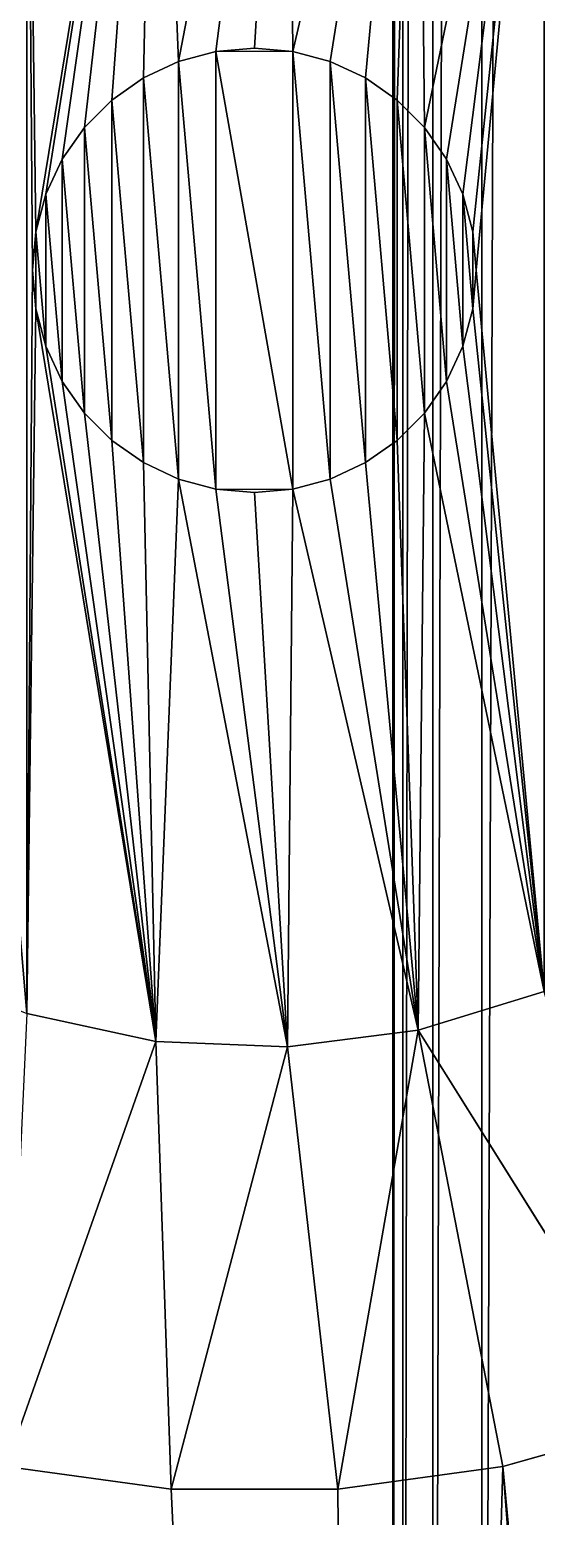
# Model space of a CAD drawing. Extents: x 36 to 230, y -1 to 167.
# Drawn here: x 168.83 to 171.11, y 47.62 to 54.31 of the extents above; entities that cross this region are included whole.
import ezdxf

# ---------------------------------------------------------------- set-up
doc = ezdxf.new("R2010")
doc.units = 0
doc.layers.get('0').update_dxf_attribs({"color": 13, "linetype": 'CONTINUOUS'})

# ---------------------------------------------------------------- blocks, each defined once
blk = doc.blocks.new('PARTE_23_-_SKETCHUP_STL_1')
for p, q in [((169.4987, 54.1698, 5), (169.6671, 54.2149, 5)), ((169.6671, 54.2149, 15), (169.4987, 54.1698, 15)), ((169.6671, 54.2149, 5), (169.8407, 54.2301, 5)), ((169.8407, 54.2301, 15), (169.6671, 54.2149, 15)), ((169.6671, 54.2149, 15), (169.6671, 54.2149, 5)), ((170.0144, 54.2149, 5), (169.6671, 54.2149, 5)), ((169.8407, 54.2301, 5), (170.0144, 54.2149, 5)), ((169.8407, 54.2301, 15), (169.8407, 54.2301, 5)), ((170.0144, 54.2149, 15), (169.8407, 54.2301, 15)), ((170.0144, 54.2149, 5), (170.1827, 54.1698, 5)), ((170.0144, 54.2149, 15), (170.0144, 54.2149, 5)), ((170.1827, 54.1698, 15), (170.0144, 54.2149, 15)), ((169.3407, 54.0961, 5), (169.4987, 54.1698, 5)), ((169.4987, 54.1698, 15), (169.3407, 54.0961, 15)), ((169.4987, 54.1698, 15), (169.4987, 54.1698, 5)), ((170.1827, 54.1698, 5), (170.3407, 54.0961, 5)), ((170.1827, 54.1698, 15), (170.1827, 54.1698, 5)), ((170.3407, 54.0961, 15), (170.1827, 54.1698, 15)), ((169.1979, 53.9962, 5), (169.3407, 54.0961, 5)), ((169.3407, 54.0961, 15), (169.1979, 53.9962, 15)), ((169.3407, 54.0961, 15), (169.3407, 54.0961, 5)), ((170.3407, 54.0961, 5), (170.4835, 53.9962, 5)), ((170.3407, 54.0961, 15), (170.3407, 54.0961, 5)), ((170.4835, 53.9962, 15), (170.3407, 54.0961, 15)), ((169.0747, 53.8729, 5), (169.1979, 53.9962, 5)), ((169.1979, 53.9962, 15), (169.0747, 53.8729, 15)), ((169.1979, 53.9962, 15), (169.1979, 53.9962, 5)), ((170.4835, 53.9962, 5), (170.6068, 53.8729, 5)), ((170.4835, 53.9962, 15), (170.4835, 53.9962, 5)), ((170.6068, 53.8729, 15), (170.4835, 53.9962, 15)), ((168.9747, 53.7301, 5), (169.0747, 53.8729, 5)), ((169.0747, 53.8729, 15), (168.9747, 53.7301, 15)), ((169.0747, 53.8729, 15), (169.0747, 53.8729, 5)), ((170.6068, 53.8729, 5), (170.7067, 53.7301, 5)), ((170.7067, 53.7301, 15), (170.6068, 53.8729, 15)), ((170.6068, 53.8729, 15), (170.6068, 53.8729, 5)), ((168.901, 53.5721, 5), (168.9747, 53.7301, 5)), ((168.9747, 53.7301, 15), (168.901, 53.5721, 15)), ((168.9747, 53.7301, 15), (168.9747, 53.7301, 5)), ((170.7067, 53.7301, 5), (170.7067, 53.7301, 15)), ((170.7804, 53.5721, 15), (170.7067, 53.7301, 15)), ((170.7067, 53.7301, 5), (170.7804, 53.5721, 5)), ((168.8559, 53.4038, 5), (168.901, 53.5721, 5)), ((168.901, 53.5721, 15), (168.8559, 53.4038, 15)), ((168.901, 53.5721, 15), (168.901, 53.5721, 5)), ((170.8255, 53.4038, 15), (170.7804, 53.5721, 15)), ((170.7804, 53.5721, 5), (170.8255, 53.4038, 5)), ((170.7804, 53.5721, 5), (170.7804, 53.5721, 15)), ((168.8407, 53.2301, 5), (168.8559, 53.4038, 5)), ((168.8559, 53.4038, 15), (168.8407, 53.2301, 15)), ((168.8559, 53.4038, 15), (168.8559, 53.4038, 5)), ((170.8407, 53.2301, 15), (170.8255, 53.4038, 15)), ((170.8255, 53.4038, 5), (170.8407, 53.2301, 5)), ((170.8255, 53.4038, 5), (170.8255, 53.4038, 15)), ((168.8559, 53.0565, 5), (168.8407, 53.2301, 5)), ((168.8407, 53.2301, 15), (168.8407, 53.2301, 5)), ((168.8407, 53.2301, 15), (168.8559, 53.0565, 15)), ((170.8407, 53.2301, 5), (170.8255, 53.0565, 5)), ((170.8255, 53.0565, 15), (170.8407, 53.2301, 15)), ((170.8407, 53.2301, 15), (170.8407, 53.2301, 5)), ((168.901, 52.8881, 5), (168.8559, 53.0565, 5)), ((168.8559, 53.0565, 15), (168.8559, 53.0565, 5)), ((168.8559, 53.0565, 15), (168.901, 52.8881, 15)), ((170.8255, 53.0565, 5), (170.7804, 52.8881, 5)), ((170.7804, 52.8881, 15), (170.8255, 53.0565, 15)), ((170.8255, 53.0565, 15), (170.8255, 53.0565, 5)), ((168.9747, 52.7301, 5), (168.901, 52.8881, 5)), ((168.901, 52.8881, 15), (168.901, 52.8881, 5)), ((168.901, 52.8881, 15), (168.9747, 52.7301, 15)), ((170.7804, 52.8881, 5), (170.7067, 52.7301, 5)), ((170.7067, 52.7301, 15), (170.7804, 52.8881, 15)), ((170.7804, 52.8881, 15), (170.7804, 52.8881, 5)), ((169.0747, 52.5873, 5), (168.9747, 52.7301, 5)), ((168.9747, 52.7301, 15), (168.9747, 52.7301, 5)), ((168.9747, 52.7301, 15), (169.0747, 52.5873, 15)), ((170.7067, 52.7301, 5), (170.6068, 52.5873, 5)), ((170.6068, 52.5873, 15), (170.7067, 52.7301, 15)), ((170.7067, 52.7301, 15), (170.7067, 52.7301, 5)), ((169.1979, 52.4641, 5), (169.0747, 52.5873, 5)), ((169.0747, 52.5873, 15), (169.0747, 52.5873, 5)), ((169.0747, 52.5873, 15), (169.1979, 52.4641, 15)), ((170.6068, 52.5873, 5), (170.4835, 52.4641, 5)), ((170.4835, 52.4641, 15), (170.6068, 52.5873, 15)), ((170.6068, 52.5873, 15), (170.6068, 52.5873, 5)), ((169.3407, 52.3641, 5), (169.1979, 52.4641, 5)), ((169.1979, 52.4641, 15), (169.1979, 52.4641, 5)), ((169.1979, 52.4641, 15), (169.3407, 52.3641, 15)), ((170.4835, 52.4641, 5), (170.3407, 52.3641, 5)), ((170.3407, 52.3641, 15), (170.4835, 52.4641, 15)), ((170.4835, 52.4641, 15), (170.4835, 52.4641, 5)), ((169.4987, 52.2904, 5), (169.3407, 52.3641, 5)), ((169.3407, 52.3641, 15), (169.3407, 52.3641, 5)), ((169.3407, 52.3641, 15), (169.4987, 52.2904, 15)), ((170.3407, 52.3641, 5), (170.1827, 52.2904, 5)), ((170.1827, 52.2904, 15), (170.3407, 52.3641, 15)), ((170.3407, 52.3641, 15), (170.3407, 52.3641, 5)), ((169.6671, 52.2453, 5), (169.4987, 52.2904, 5)), ((169.4987, 52.2904, 15), (169.4987, 52.2904, 5)), ((169.4987, 52.2904, 15), (169.6671, 52.2453, 15)), ((170.1827, 52.2904, 5), (170.0144, 52.2453, 5)), ((170.0144, 52.2453, 15), (170.1827, 52.2904, 15)), ((170.1827, 52.2904, 15), (170.1827, 52.2904, 5)), ((169.8407, 52.2301, 5), (169.6671, 52.2453, 5)), ((169.6671, 52.2453, 15), (169.6671, 52.2453, 5)), ((169.6671, 52.2453, 15), (169.8407, 52.2301, 15)), ((169.6671, 52.2453, 5), (170.0144, 52.2453, 5)), ((170.0144, 52.2453, 5), (169.8407, 52.2301, 5)), ((169.8407, 52.2301, 15), (170.0144, 52.2453, 15)), ((169.8407, 52.2301, 15), (169.8407, 52.2301, 5)), ((170.0144, 52.2453, 15), (170.0144, 52.2453, 5)), ((171.1457, 49.9825, 7), (170.5781, 49.8087, 7)), ((171.1457, 49.9825, 15), (170.5781, 49.8087, 15)), ((169.3961, 49.7585, 7), (168.8158, 49.8835, 7)), ((169.3961, 49.7585, 15), (168.8158, 49.8835, 15)), ((170.5781, 49.8087, 7), (169.9893, 49.7333, 7)), ((170.5781, 49.8087, 15), (169.9893, 49.7333, 15)), ((170.5781, 49.8087, 7), (170.216, 47.7429, 5)), ((170.5781, 49.8087, 7), (171.6825, 48.0477, 5)), ((170.9597, 47.8451, 5), (170.5781, 49.8087, 7)), ((170.5781, 49.8087, 15), (170.5781, 49.8087, 7)), ((168.7217, 47.8451, 5), (169.3961, 49.7585, 7)), ((169.9893, 49.7333, 7), (169.3961, 49.7585, 7)), ((169.3961, 49.7585, 7), (169.4654, 47.7429, 5)), ((169.3961, 49.7585, 15), (169.3961, 49.7585, 7)), ((169.9893, 49.7333, 15), (169.3961, 49.7585, 15)), ((169.9893, 49.7333, 7), (169.4654, 47.7429, 5)), ((169.9893, 49.7333, 7), (170.216, 47.7429, 5)), ((169.9893, 49.7333, 15), (169.9893, 49.7333, 7)), ((171.6825, 48.0477, 5), (170.9597, 47.8451, 5)), ((169.4654, 47.7429, 5), (168.7217, 47.8451, 5)), ((170.9597, 47.8451, 5), (170.216, 47.7429, 5)), ((170.216, 47.7429, 5), (169.4654, 47.7429, 5))]:
    blk.add_line(p, q)
mesh = blk.add_polyface()
corners = [(125.4455, 8.4398), (125.4455, 158.0204), (128.238, 157.7585), (128.238, 8.7017), (131.0189, 157.3924), (131.0189, 9.0678), (133.7841, 156.9226), (133.7841, 9.5376), (136.5298, 156.3497), (136.5298, 10.1105), (139.2521, 155.6745), (139.2521, 10.7857), (141.9473, 154.8981), (141.9473, 11.5621), (144.6116, 154.0214), (144.6116, 12.4389), (147.2413, 153.0456), (147.2413, 13.4146), (149.8326, 151.9723), (149.8326, 14.4879), (152.382, 150.8028), (152.382, 15.6574), (154.8858, 149.5388), (154.8858, 16.9215), (157.3407, 148.182), (157.3407, 18.2782), (170.5094, 128.7462), (170.6447, 129.2513), (170.4638, 128.2252), (186.6872, 164.2027), (170.8657, 129.7252), (176.0619, 129.7252), (176.2829, 129.2513), (176.4182, 128.7462), (176.4638, 128.2252), (176.4638, 38.235), (170.5094, 127.7043), (170.4638, 38.235), (170.5094, 38.7559), (170.6447, 127.1992), (170.6447, 39.261), (170.8657, 126.7252), (170.8657, 39.735), (171.1657, 126.2969), (171.1657, 40.1633), (171.5355, 125.9271), (171.5355, 40.5331), (171.9638, 125.6272), (171.9638, 40.833), (172.4378, 125.4062), (172.4378, 41.0541), (172.9429, 125.2708), (172.9429, 41.1894), (173.4638, 125.2252), (173.4638, 41.235), (173.9848, 125.2708), (173.9848, 41.1894), (174.4899, 125.4062), (174.4899, 41.0541), (174.9638, 125.6272), (174.9638, 40.833), (175.3922, 125.9271), (175.3922, 40.5331), (175.7619, 126.2969), (175.7619, 40.1633), (176.0619, 126.7252), (176.0619, 39.735), (176.2829, 127.1992), (176.2829, 39.261), (176.4182, 127.7043), (176.4182, 38.7559), (122.8407, 153.2301), (122.8407, 13.2301), (186.6872, 2.2576), (187.4042, 164.9155), (187.4042, 1.5447), (188.1896, 165.5523), (188.1896, 0.9079), (189.0352, 166.1065), (188.887, 128.2301)]
mesh.append_faces([[corners[k] for k in face] for face in [(26, 24, 27), (27, 29, 30), (31, 29, 32), (32, 29, 33), (33, 29, 34), (36, 37, 28)]], dxfattribs={"vtx0": -1, "vtx1": -1})
mesh.append_faces([[corners[k] for k in face] for face in [(25, 24, 26), (34, 29, 35), (71, 1, 72), (77, 78, 79)]], dxfattribs={"vtx0": -1, "vtx1": -1, "vtx2": -1})
mesh.append_faces([[corners[k] for k in face] for face in [(0, 1, 2), (3, 2, 4), (5, 4, 6), (7, 6, 8), (9, 8, 10), (11, 10, 12), (13, 12, 14), (15, 14, 16), (17, 16, 18), (19, 18, 20), (21, 20, 22), (23, 22, 24), (25, 26, 28), (38, 36, 39), (40, 39, 41), (42, 41, 43), (44, 43, 45), (46, 45, 47), (48, 47, 49), (50, 49, 51), (52, 51, 53), (54, 53, 55), (56, 55, 57), (58, 57, 59), (60, 59, 61), (62, 61, 63), (64, 63, 65), (66, 65, 67), (68, 67, 69), (70, 69, 34), (73, 29, 74), (75, 74, 76), (77, 76, 78)]], dxfattribs={"vtx0": -1, "vtx2": -1})
mesh = blk.add_polyface()
corners = [(172.3711, 118.1135, 5), (171.8638, 128.2252, 5), (171.6825, 118.4125, 5), (171.8881, 127.9474, 5), (171.9603, 127.678, 5), (125.3407, 109.2301, 5), (122.6451, 158.1777, 5), (125.3407, 97.2301, 5), (135.3407, 127.7301, 5), (134.5123, 109.2301, 5), (135.3407, 110.0585, 5), (144.6116, 154.0214, 5), (142.3407, 127.7301, 5), (144.6116, 12.4389, 5), (147.2413, 13.4146, 5), (147.2413, 153.0456, 5), (149.8326, 14.4879, 5), (149.8326, 151.9723, 5), (152.382, 15.6574, 5), (152.382, 150.8028, 5), (154.8858, 16.9215, 5), (154.8858, 149.5388, 5), (157.3407, 18.2782, 5), (157.3407, 148.182, 5), (159.6555, 19.6708, 5), (159.6555, 146.7894, 5), (161.9187, 21.1459, 5), (161.9187, 145.3143, 5), (164.1272, 22.7016, 5), (164.1272, 143.7586, 5), (164.3407, 113.2301, 5), (164.3919, 53.979, 5), (164.3919, 112.4812, 5), (164.5447, 54.714, 5), (164.5447, 111.7462, 5), (164.7961, 55.4213, 5), (164.7961, 111.0389, 5), (165.1414, 56.0878, 5), (165.1414, 110.3724, 5), (165.5743, 56.7011, 5), (165.5743, 109.7591, 5), (166.0867, 57.2497, 5), (166.0867, 109.2105, 5), (166.669, 57.7234, 5), (166.669, 108.7368, 5), (167.3103, 58.1135, 5), (167.3103, 108.3467, 5), (167.9989, 58.4125, 5), (167.9989, 108.0477, 5), (168.7217, 58.6151, 5), (168.7217, 107.8451, 5), (169.4654, 58.7173, 5), (169.4654, 107.7429, 5), (170.216, 58.7173, 5), (170.216, 107.7429, 5), (170.9597, 58.6151, 5), (170.9597, 107.8451, 5), (171.6825, 58.4125, 5), (171.6825, 108.0477, 5), (164.3407, 53.2301, 5), (166.2784, 142.1245, 5), (164.3919, 113.979, 5), (164.5447, 114.714, 5), (164.7961, 115.4213, 5), (165.1414, 116.0878, 5), (165.5743, 116.7011, 5), (166.0867, 117.2497, 5), (170.3971, 138.6291, 5), (168.7217, 118.6151, 5), (169.4654, 118.7173, 5), (170.216, 118.7173, 5), (170.9597, 118.6151, 5)]
mesh.append_faces([[corners[k] for k in face] for face in [(8, 9, 10)]], dxfattribs={"vtx0": -1})
mesh.append_faces([[corners[k] for k in face] for face in [(0, 1, 2), (1, 0, 3), (3, 0, 4), (5, 6, 7), (11, 14, 15), (15, 16, 17), (17, 18, 19), (19, 20, 21), (21, 22, 23), (23, 24, 25), (25, 26, 27), (27, 28, 29), (30, 31, 32), (32, 33, 34), (34, 35, 36), (36, 37, 38), (38, 39, 40), (40, 41, 42), (42, 43, 44), (44, 45, 46), (46, 47, 48), (48, 49, 50), (50, 51, 52), (52, 53, 54), (54, 55, 56), (56, 57, 58)]], dxfattribs={"vtx0": -1, "vtx1": -1})
mesh.append_faces([[corners[k] for k in face] for face in [(11, 12, 13), (30, 29, 59)]], dxfattribs={"vtx0": -1, "vtx1": -1, "vtx2": -1})
mesh.append_faces([[corners[k] for k in face] for face in [(60, 30, 61), (60, 61, 62), (60, 62, 63), (60, 63, 64), (60, 64, 65), (60, 65, 66), (67, 68, 69), (67, 69, 70), (67, 70, 71), (1, 71, 2)]], dxfattribs={"vtx0": -1, "vtx2": -1})
mesh = blk.add_polyface()
corners = [(122.6451, 8.2826), (122.6598, 12.204), (125.4455, 8.4398), (122.7951, 12.7092), (122.8407, 13.2301), (125.4455, 158.0204), (128.238, 157.7585), (128.238, 8.7017), (131.0189, 157.3924), (131.0189, 9.0678), (133.7841, 156.9226), (133.7841, 9.5376), (136.5298, 156.3497), (136.5298, 10.1105), (139.2521, 155.6745), (139.2521, 10.7857), (141.9473, 154.8981), (141.9473, 11.5621), (144.6116, 154.0214), (144.6116, 12.4389), (147.2413, 153.0456), (147.2413, 13.4146), (149.8326, 151.9723), (149.8326, 14.4879), (152.382, 150.8028), (152.382, 15.6574), (154.8858, 149.5388), (154.8858, 16.9215), (157.3407, 148.182), (157.3407, 18.2782), (170.4638, 38.235), (170.5094, 127.7043), (170.5094, 38.7559), (170.6447, 127.1992), (170.6447, 39.261), (170.8657, 126.7252), (170.8657, 39.735), (171.1657, 126.2969), (171.1657, 40.1633), (171.5355, 125.9271), (171.5355, 40.5331), (171.9638, 125.6272), (171.9638, 40.833), (172.4378, 125.4062), (172.4378, 41.0541), (172.9429, 125.2708), (172.9429, 41.1894), (173.4638, 125.2252), (173.4638, 41.235), (173.9848, 125.2708), (173.9848, 41.1894), (174.4899, 125.4062), (174.4899, 41.0541), (174.9638, 125.6272), (174.9638, 40.833), (175.3922, 125.9271), (175.3922, 40.5331), (175.7619, 126.2969), (175.7619, 40.1633), (176.0619, 126.7252), (176.0619, 39.735), (176.2829, 127.1992), (176.2829, 39.261), (176.4182, 127.7043), (176.4182, 38.7559), (176.4638, 128.2252), (176.4638, 38.235), (170.6447, 37.2089), (186.6872, 2.2576), (170.5094, 37.714), (170.4638, 128.2252), (170.8657, 36.735), (171.1657, 36.3066), (171.5355, 35.9368), (171.9638, 35.6369), (172.4378, 35.4159)]
mesh.append_faces([[corners[k] for k in face] for face in [(0, 1, 2), (2, 6, 7), (7, 8, 9), (9, 10, 11), (11, 12, 13), (13, 14, 15), (15, 16, 17), (17, 18, 19), (19, 20, 21), (21, 22, 23), (23, 24, 25), (25, 26, 27), (27, 28, 29), (30, 31, 32), (32, 33, 34), (34, 35, 36), (36, 37, 38), (38, 39, 40), (40, 41, 42), (42, 43, 44), (44, 45, 46), (46, 47, 48), (48, 49, 50), (50, 51, 52), (52, 53, 54), (54, 55, 56), (56, 57, 58), (58, 59, 60), (60, 61, 62), (62, 63, 64), (64, 65, 66), (29, 67, 68), (67, 29, 69), (69, 29, 30)]], dxfattribs={"vtx0": -1, "vtx1": -1})
mesh.append_faces([[corners[k] for k in face] for face in [(2, 4, 5), (30, 29, 70)]], dxfattribs={"vtx0": -1, "vtx1": -1, "vtx2": -1})
mesh.append_faces([[corners[k] for k in face] for face in [(2, 1, 3), (2, 3, 4), (68, 67, 71), (68, 71, 72), (68, 72, 73), (68, 73, 74), (68, 74, 75)]], dxfattribs={"vtx0": -1, "vtx2": -1})
mesh = blk.add_polyface()
corners = [(144.6116, 154.0214, 5), (144.6116, 12.4389, 5), (147.2413, 13.4146, 5), (147.2413, 153.0456, 5), (149.8326, 14.4879, 5), (149.8326, 151.9723, 5), (152.382, 15.6574, 5), (152.382, 150.8028, 5), (154.8858, 16.9215, 5), (154.8858, 149.5388, 5), (157.3407, 18.2782, 5), (157.3407, 148.182, 5), (159.6555, 19.6708, 5), (159.6555, 146.7894, 5), (161.9187, 21.1459, 5), (161.9187, 145.3143, 5), (164.1272, 22.7016, 5), (164.1272, 143.7586, 5), (164.3407, 53.2301, 5), (166.2784, 24.3358, 5), (164.3919, 52.4812, 5), (164.5447, 51.7462, 5), (164.7961, 51.0389, 5), (165.1414, 50.3724, 5), (165.5743, 49.7591, 5), (168.7217, 47.8451, 5), (170.3971, 27.8311, 5), (169.4654, 47.7429, 5), (170.216, 47.7429, 5), (170.9597, 47.8451, 5), (171.8638, 38.235, 5), (171.6825, 48.0477, 5), (164.3919, 53.979, 5), (164.3407, 113.2301, 5), (164.3919, 112.4812, 5), (164.5447, 54.714, 5), (164.5447, 111.7462, 5), (164.7961, 55.4213, 5), (164.7961, 111.0389, 5), (165.1414, 56.0878, 5), (165.1414, 110.3724, 5), (165.5743, 56.7011, 5), (165.5743, 109.7591, 5), (166.0867, 57.2497, 5), (166.0867, 109.2105, 5), (166.669, 57.7234, 5), (166.669, 108.7368, 5), (167.3103, 58.1135, 5), (167.3103, 108.3467, 5), (167.9989, 58.4125, 5), (167.9989, 108.0477, 5), (168.7217, 58.6151, 5), (168.7217, 107.8451, 5), (169.4654, 58.7173, 5), (169.4654, 107.7429, 5), (170.216, 58.7173, 5), (170.216, 107.7429, 5), (170.9597, 58.6151, 5), (170.9597, 107.8451, 5), (171.6825, 58.4125, 5), (171.6825, 108.0477, 5), (172.3711, 58.1135, 5), (172.3711, 48.3467, 5), (171.8881, 38.5128, 5), (171.9603, 38.7822, 5), (114.3407, 97.2301, 5), (137.3407, 37.7301, 5), (114.3407, 109.2301, 5), (125.3407, 97.2301, 5), (137.3407, 97.2301, 5), (142.3407, 25.7301, 5), (142.3407, 127.7301, 5)]
mesh.append_faces([[corners[k] for k in face] for face in [(68, 66, 69)]], dxfattribs={"vtx0": -1})
mesh.append_faces([[corners[k] for k in face] for face in [(18, 19, 20), (20, 19, 21), (21, 19, 22), (22, 19, 23), (23, 19, 24), (25, 26, 27), (28, 26, 29), (29, 30, 31), (32, 33, 18), (65, 66, 67), (70, 1, 71)]], dxfattribs={"vtx0": -1, "vtx1": -1})
mesh.append_faces([[corners[k] for k in face] for face in [(17, 16, 18), (67, 66, 68)]], dxfattribs={"vtx0": -1, "vtx1": -1, "vtx2": -1})
mesh.append_faces([[corners[k] for k in face] for face in [(0, 1, 2), (3, 2, 4), (5, 4, 6), (7, 6, 8), (9, 8, 10), (11, 10, 12), (13, 12, 14), (15, 14, 16), (34, 32, 35), (36, 35, 37), (38, 37, 39), (40, 39, 41), (42, 41, 43), (44, 43, 45), (46, 45, 47), (48, 47, 49), (50, 49, 51), (52, 51, 53), (54, 53, 55), (56, 55, 57), (58, 57, 59), (60, 59, 61), (30, 62, 31), (62, 30, 63), (62, 63, 64)]], dxfattribs={"vtx0": -1, "vtx2": -1})
mesh = blk.add_polyface()
corners = [(166.4536, 52.3482, 15), (166.3533, 53.5269, 15), (166.3533, 52.9333, 15), (166.4536, 54.112, 15), (166.6514, 51.7885, 15), (166.6514, 54.6718, 15), (166.9409, 51.2702, 15), (166.9409, 55.19, 15), (167.3139, 50.8083, 15), (167.3139, 55.6519, 15), (167.7595, 50.4161, 15), (167.7595, 56.0441, 15), (168.265, 50.1049, 15), (168.265, 56.3553, 15), (168.8158, 49.8835, 15), (168.8158, 56.5767, 15), (168.8407, 53.2301, 15), (168.8559, 53.0565, 15), (169.3961, 49.7585, 15), (168.901, 52.8881, 15), (168.9747, 52.7301, 15), (169.0747, 52.5873, 15), (169.1979, 52.4641, 15), (169.3407, 52.3641, 15), (169.4987, 52.2904, 15), (169.9893, 49.7333, 15), (169.6671, 52.2453, 15), (169.8407, 52.2301, 15), (170.0144, 52.2453, 15), (170.5781, 49.8087, 15), (170.1827, 52.2904, 15), (170.3407, 52.3641, 15), (170.4835, 52.4641, 15), (170.6068, 52.5873, 15), (171.1457, 49.9825, 15), (170.7067, 52.7301, 15), (170.7804, 52.8881, 15), (170.8255, 53.0565, 15), (170.8407, 53.2301, 15), (168.8559, 53.4038, 15), (169.3961, 56.7018, 15), (168.901, 53.5721, 15), (168.9747, 53.7301, 15), (169.0747, 53.8729, 15), (169.1979, 53.9962, 15), (169.3407, 54.0961, 15), (169.4987, 54.1698, 15), (169.9893, 56.727, 15), (169.6671, 54.2149, 15), (169.8407, 54.2301, 15), (170.0144, 54.2149, 15), (170.5781, 56.6516, 15), (170.1827, 54.1698, 15), (170.3407, 54.0961, 15), (170.4835, 53.9962, 15), (170.6068, 53.8729, 15), (171.1457, 56.4777, 15), (170.7067, 53.7301, 15), (170.7804, 53.5721, 15), (170.8255, 53.4038, 15), (171.6758, 50.2498, 15), (171.6758, 56.2105, 15), (172.1531, 50.6028, 15), (172.1531, 55.8575, 15), (172.5638, 51.0313, 15), (172.5638, 55.4289, 15), (172.8963, 51.5232, 15), (172.8963, 54.937, 15), (173.1408, 52.0641, 15), (173.1408, 54.3961, 15), (173.2904, 52.6386, 15), (173.2904, 53.8216, 15), (173.3407, 53.2301, 15)]
mesh.append_faces([[corners[k] for k in face] for face in [(0, 1, 2), (71, 70, 72)]], dxfattribs={"vtx0": -1})
mesh.append_faces([[corners[k] for k in face] for face in [(1, 0, 3), (3, 4, 5), (5, 6, 7), (7, 8, 9), (9, 10, 11), (11, 12, 13), (13, 14, 15), (16, 14, 17), (17, 18, 19), (19, 18, 20), (20, 18, 21), (21, 18, 22), (22, 18, 23), (23, 18, 24), (24, 25, 26), (26, 25, 27), (27, 25, 28), (28, 29, 30), (30, 29, 31), (31, 29, 32), (32, 29, 33), (33, 34, 35), (35, 34, 36), (36, 34, 37), (37, 34, 38), (15, 39, 40), (39, 15, 16), (40, 46, 47), (47, 50, 51), (51, 55, 56), (56, 60, 61), (61, 62, 63), (63, 64, 65), (65, 66, 67), (67, 68, 69), (69, 70, 71)]], dxfattribs={"vtx0": -1, "vtx1": -1})
mesh.append_faces([[corners[k] for k in face] for face in [(15, 14, 16), (56, 38, 34)]], dxfattribs={"vtx0": -1, "vtx1": -1, "vtx2": -1})
mesh.append_faces([[corners[k] for k in face] for face in [(3, 0, 4), (5, 4, 6), (7, 6, 8), (9, 8, 10), (11, 10, 12), (13, 12, 14), (17, 14, 18), (24, 18, 25), (28, 25, 29), (33, 29, 34), (40, 39, 41), (40, 41, 42), (40, 42, 43), (40, 43, 44), (40, 44, 45), (40, 45, 46), (47, 46, 48), (47, 48, 49), (47, 49, 50), (51, 50, 52), (51, 52, 53), (51, 53, 54), (51, 54, 55), (56, 55, 57), (56, 57, 58), (56, 58, 59), (56, 59, 38), (56, 34, 60), (61, 60, 62), (63, 62, 64), (65, 64, 66), (67, 66, 68), (69, 68, 70)]], dxfattribs={"vtx0": -1, "vtx2": -1})
mesh = blk.add_polyface()
corners = [(168.8559, 53.0565, 5), (168.8559, 53.4038, 5), (168.8407, 53.2301, 5), (168.901, 52.8881, 5), (168.901, 53.5721, 5), (168.9747, 52.7301, 5), (168.9747, 53.7301, 5), (169.0747, 52.5873, 5), (169.0747, 53.8729, 5), (169.1979, 52.4641, 5), (169.1979, 53.9962, 5), (169.3407, 52.3641, 5), (169.3407, 54.0961, 5), (169.4987, 52.2904, 5), (169.4987, 54.1698, 5), (169.6671, 52.2453, 5), (169.6671, 54.2149, 5), (170.0144, 52.2453, 5), (170.0144, 54.2149, 5), (170.1827, 52.2904, 5), (170.1827, 54.1698, 5), (170.3407, 52.3641, 5), (170.3407, 54.0961, 5), (170.4835, 52.4641, 5), (170.4835, 53.9962, 5), (170.6068, 52.5873, 5), (170.6068, 53.8729, 5), (170.7067, 52.7301, 5), (170.7067, 53.7301, 5), (170.7804, 52.8881, 5), (170.7804, 53.5721, 5), (170.8255, 53.0565, 5), (170.8255, 53.4038, 5), (170.8407, 53.2301, 5)]
mesh.append_faces([[corners[k] for k in face] for face in [(0, 1, 2), (32, 31, 33)]], dxfattribs={"vtx0": -1})
mesh.append_faces([[corners[k] for k in face] for face in [(1, 3, 4), (4, 5, 6), (6, 7, 8), (8, 9, 10), (10, 11, 12), (12, 13, 14), (14, 15, 16), (16, 17, 18), (18, 19, 20), (20, 21, 22), (22, 23, 24), (24, 25, 26), (26, 27, 28), (28, 29, 30), (30, 31, 32)]], dxfattribs={"vtx0": -1, "vtx1": -1})
mesh.append_faces([[corners[k] for k in face] for face in [(1, 0, 3), (4, 3, 5), (6, 5, 7), (8, 7, 9), (10, 9, 11), (12, 11, 13), (14, 13, 15), (16, 15, 17), (18, 17, 19), (20, 19, 21), (22, 21, 23), (24, 23, 25), (26, 25, 27), (28, 27, 29), (30, 29, 31)]], dxfattribs={"vtx0": -1, "vtx2": -1})
mesh = blk.add_polyface()
corners = [(169.6671, 54.2149, 15), (169.4987, 54.1698, 5), (169.6671, 54.2149, 5), (169.4987, 54.1698, 15)]
mesh.append_faces([[corners[k] for k in face] for face in [(0, 1, 2), (1, 0, 3)]], dxfattribs={"vtx0": -1})
mesh = blk.add_polyface()
corners = [(169.8407, 54.2301, 15), (169.6671, 54.2149, 5), (169.8407, 54.2301, 5), (169.6671, 54.2149, 15)]
mesh.append_faces([[corners[k] for k in face] for face in [(0, 1, 2), (1, 0, 3)]], dxfattribs={"vtx0": -1})
mesh = blk.add_polyface()
corners = [(170.0144, 54.2149, 15), (169.8407, 54.2301, 5), (170.0144, 54.2149, 5), (169.8407, 54.2301, 15)]
mesh.append_faces([[corners[k] for k in face] for face in [(0, 1, 2), (1, 0, 3)]], dxfattribs={"vtx0": -1})
mesh = blk.add_polyface()
corners = [(170.1827, 54.1698, 15), (170.0144, 54.2149, 5), (170.1827, 54.1698, 5), (170.0144, 54.2149, 15)]
mesh.append_faces([[corners[k] for k in face] for face in [(0, 1, 2), (1, 0, 3)]], dxfattribs={"vtx0": -1})
mesh = blk.add_polyface()
corners = [(169.4987, 54.1698, 15), (169.3407, 54.0961, 5), (169.4987, 54.1698, 5), (169.3407, 54.0961, 15)]
mesh.append_faces([[corners[k] for k in face] for face in [(0, 1, 2), (1, 0, 3)]], dxfattribs={"vtx0": -1})
mesh = blk.add_polyface()
corners = [(170.3407, 54.0961, 15), (170.1827, 54.1698, 5), (170.3407, 54.0961, 5), (170.1827, 54.1698, 15)]
mesh.append_faces([[corners[k] for k in face] for face in [(0, 1, 2), (1, 0, 3)]], dxfattribs={"vtx0": -1})
mesh = blk.add_polyface()
corners = [(169.3407, 54.0961, 15), (169.1979, 53.9962, 5), (169.3407, 54.0961, 5), (169.1979, 53.9962, 15)]
mesh.append_faces([[corners[k] for k in face] for face in [(0, 1, 2), (1, 0, 3)]], dxfattribs={"vtx0": -1})
mesh = blk.add_polyface()
corners = [(170.4835, 53.9962, 15), (170.3407, 54.0961, 5), (170.4835, 53.9962, 5), (170.3407, 54.0961, 15)]
mesh.append_faces([[corners[k] for k in face] for face in [(0, 1, 2), (1, 0, 3)]], dxfattribs={"vtx0": -1})
mesh = blk.add_polyface()
corners = [(169.1979, 53.9962, 15), (169.0747, 53.8729, 5), (169.1979, 53.9962, 5), (169.0747, 53.8729, 15)]
mesh.append_faces([[corners[k] for k in face] for face in [(0, 1, 2), (1, 0, 3)]], dxfattribs={"vtx0": -1})
mesh = blk.add_polyface()
corners = [(170.6068, 53.8729, 15), (170.4835, 53.9962, 5), (170.6068, 53.8729, 5), (170.4835, 53.9962, 15)]
mesh.append_faces([[corners[k] for k in face] for face in [(0, 1, 2), (1, 0, 3)]], dxfattribs={"vtx0": -1})
mesh = blk.add_polyface()
corners = [(169.0747, 53.8729, 5), (168.9747, 53.7301, 15), (168.9747, 53.7301, 5), (169.0747, 53.8729, 15)]
mesh.append_faces([[corners[k] for k in face] for face in [(0, 1, 2), (1, 0, 3)]], dxfattribs={"vtx0": -1})
mesh = blk.add_polyface()
corners = [(170.6068, 53.8729, 15), (170.7067, 53.7301, 5), (170.7067, 53.7301, 15), (170.6068, 53.8729, 5)]
mesh.append_faces([[corners[k] for k in face] for face in [(0, 1, 2), (1, 0, 3)]], dxfattribs={"vtx0": -1})
mesh = blk.add_polyface()
corners = [(168.9747, 53.7301, 5), (168.901, 53.5721, 15), (168.901, 53.5721, 5), (168.9747, 53.7301, 15)]
mesh.append_faces([[corners[k] for k in face] for face in [(0, 1, 2), (1, 0, 3)]], dxfattribs={"vtx0": -1})
mesh = blk.add_polyface()
corners = [(170.7067, 53.7301, 15), (170.7804, 53.5721, 5), (170.7804, 53.5721, 15), (170.7067, 53.7301, 5)]
mesh.append_faces([[corners[k] for k in face] for face in [(0, 1, 2), (1, 0, 3)]], dxfattribs={"vtx0": -1})
mesh = blk.add_polyface()
corners = [(168.901, 53.5721, 5), (168.8559, 53.4038, 15), (168.8559, 53.4038, 5), (168.901, 53.5721, 15)]
mesh.append_faces([[corners[k] for k in face] for face in [(0, 1, 2), (1, 0, 3)]], dxfattribs={"vtx0": -1})
mesh = blk.add_polyface()
corners = [(170.7804, 53.5721, 15), (170.8255, 53.4038, 5), (170.8255, 53.4038, 15), (170.7804, 53.5721, 5)]
mesh.append_faces([[corners[k] for k in face] for face in [(0, 1, 2), (1, 0, 3)]], dxfattribs={"vtx0": -1})
mesh = blk.add_polyface()
corners = [(168.8559, 53.4038, 5), (168.8407, 53.2301, 15), (168.8407, 53.2301, 5), (168.8559, 53.4038, 15)]
mesh.append_faces([[corners[k] for k in face] for face in [(0, 1, 2), (1, 0, 3)]], dxfattribs={"vtx0": -1})
mesh = blk.add_polyface()
corners = [(170.8255, 53.4038, 15), (170.8407, 53.2301, 5), (170.8407, 53.2301, 15), (170.8255, 53.4038, 5)]
mesh.append_faces([[corners[k] for k in face] for face in [(0, 1, 2), (1, 0, 3)]], dxfattribs={"vtx0": -1})
mesh = blk.add_polyface()
corners = [(164.3407, 53.2301, 5), (164.1272, 22.7016, 5), (166.2784, 24.3358, 5), (165.5743, 49.7591, 5), (166.0867, 49.2105, 5), (166.669, 48.7368, 5), (168.3692, 26.0463, 5), (167.3103, 48.3467, 5), (167.9989, 48.0477, 5), (168.7217, 47.8451, 5), (170.3971, 27.8311, 5), (169.4654, 47.7429, 5), (170.216, 47.7429, 5), (170.9597, 47.8451, 5), (172.3594, 29.6877, 5), (171.8638, 38.235, 5), (171.8881, 37.9571, 5), (171.9603, 37.6877, 5), (142.3407, 25.7301, 5), (105.8973, 9.5376, 5), (119.0407, 14.6158, 5), (119.2935, 14.7336, 5), (119.5629, 14.8058, 5), (119.8407, 14.8301, 5), (120.1185, 14.8058, 5), (120.3879, 14.7336, 5), (120.6407, 14.6158, 5), (120.8692, 14.4558, 5), (121.0664, 14.2586, 5), (121.2263, 14.0301, 5), (121.3442, 13.7773, 5), (121.4164, 13.5079, 5), (121.4407, 13.2301, 5), (122.6451, 8.2826, 5), (125.4455, 8.4398, 5), (128.238, 8.7017, 5), (131.0189, 9.0678, 5), (133.7841, 9.5376, 5), (136.5298, 10.1105, 5), (139.2521, 10.7857, 5), (141.9473, 11.5621, 5), (144.6116, 12.4389, 5), (121.0664, 12.2016, 5), (121.2263, 12.4301, 5), (121.3442, 12.6829, 5), (121.4164, 12.9523, 5)]
mesh.append_faces([[corners[k] for k in face] for face in [(3, 2, 4), (4, 2, 5), (5, 6, 7), (7, 6, 8), (8, 6, 9), (11, 10, 12), (15, 14, 16), (16, 14, 17), (42, 33, 43), (43, 33, 44), (44, 33, 45), (45, 33, 32)]], dxfattribs={"vtx0": -1, "vtx1": -1})
mesh.append_faces([[corners[k] for k in face] for face in [(13, 14, 15), (18, 19, 20), (18, 32, 33)]], dxfattribs={"vtx0": -1, "vtx1": -1, "vtx2": -1})
mesh.append_faces([[corners[k] for k in face] for face in [(0, 1, 2), (5, 2, 6), (9, 6, 10), (13, 10, 14), (18, 20, 21), (18, 21, 22), (18, 22, 23), (18, 23, 24), (18, 24, 25), (18, 25, 26), (18, 26, 27), (18, 27, 28), (18, 28, 29), (18, 29, 30), (18, 30, 31), (18, 31, 32), (18, 33, 34), (18, 34, 35), (18, 35, 36), (18, 36, 37), (18, 37, 38), (18, 38, 39), (18, 39, 40), (18, 40, 41)]], dxfattribs={"vtx0": -1, "vtx2": -1})
mesh = blk.add_polyface()
corners = [(168.8407, 53.2301, 5), (168.8559, 53.0565, 15), (168.8559, 53.0565, 5), (168.8407, 53.2301, 15)]
mesh.append_faces([[corners[k] for k in face] for face in [(0, 1, 2), (1, 0, 3)]], dxfattribs={"vtx0": -1})
mesh = blk.add_polyface()
corners = [(170.8407, 53.2301, 15), (170.8255, 53.0565, 5), (170.8255, 53.0565, 15), (170.8407, 53.2301, 5)]
mesh.append_faces([[corners[k] for k in face] for face in [(0, 1, 2), (1, 0, 3)]], dxfattribs={"vtx0": -1})
mesh = blk.add_polyface()
corners = [(168.8559, 53.0565, 5), (168.901, 52.8881, 15), (168.901, 52.8881, 5), (168.8559, 53.0565, 15)]
mesh.append_faces([[corners[k] for k in face] for face in [(0, 1, 2), (1, 0, 3)]], dxfattribs={"vtx0": -1})
mesh = blk.add_polyface()
corners = [(170.8255, 53.0565, 15), (170.7804, 52.8881, 5), (170.7804, 52.8881, 15), (170.8255, 53.0565, 5)]
mesh.append_faces([[corners[k] for k in face] for face in [(0, 1, 2), (1, 0, 3)]], dxfattribs={"vtx0": -1})
mesh = blk.add_polyface()
corners = [(168.901, 52.8881, 5), (168.9747, 52.7301, 15), (168.9747, 52.7301, 5), (168.901, 52.8881, 15)]
mesh.append_faces([[corners[k] for k in face] for face in [(0, 1, 2), (1, 0, 3)]], dxfattribs={"vtx0": -1})
mesh = blk.add_polyface()
corners = [(170.7804, 52.8881, 15), (170.7067, 52.7301, 5), (170.7067, 52.7301, 15), (170.7804, 52.8881, 5)]
mesh.append_faces([[corners[k] for k in face] for face in [(0, 1, 2), (1, 0, 3)]], dxfattribs={"vtx0": -1})
mesh = blk.add_polyface()
corners = [(168.9747, 52.7301, 5), (169.0747, 52.5873, 15), (169.0747, 52.5873, 5), (168.9747, 52.7301, 15)]
mesh.append_faces([[corners[k] for k in face] for face in [(0, 1, 2), (1, 0, 3)]], dxfattribs={"vtx0": -1})
mesh = blk.add_polyface()
corners = [(170.7067, 52.7301, 15), (170.6068, 52.5873, 5), (170.6068, 52.5873, 15), (170.7067, 52.7301, 5)]
mesh.append_faces([[corners[k] for k in face] for face in [(0, 1, 2), (1, 0, 3)]], dxfattribs={"vtx0": -1})
mesh = blk.add_polyface()
corners = [(169.0747, 52.5873, 15), (169.1979, 52.4641, 5), (169.0747, 52.5873, 5), (169.1979, 52.4641, 15)]
mesh.append_faces([[corners[k] for k in face] for face in [(0, 1, 2), (1, 0, 3)]], dxfattribs={"vtx0": -1})
mesh = blk.add_polyface()
corners = [(170.4835, 52.4641, 15), (170.6068, 52.5873, 5), (170.4835, 52.4641, 5), (170.6068, 52.5873, 15)]
mesh.append_faces([[corners[k] for k in face] for face in [(0, 1, 2), (1, 0, 3)]], dxfattribs={"vtx0": -1})
mesh = blk.add_polyface()
corners = [(169.1979, 52.4641, 15), (169.3407, 52.3641, 5), (169.1979, 52.4641, 5), (169.3407, 52.3641, 15)]
mesh.append_faces([[corners[k] for k in face] for face in [(0, 1, 2), (1, 0, 3)]], dxfattribs={"vtx0": -1})
mesh = blk.add_polyface()
corners = [(170.3407, 52.3641, 15), (170.4835, 52.4641, 5), (170.3407, 52.3641, 5), (170.4835, 52.4641, 15)]
mesh.append_faces([[corners[k] for k in face] for face in [(0, 1, 2), (1, 0, 3)]], dxfattribs={"vtx0": -1})
mesh = blk.add_polyface()
corners = [(169.3407, 52.3641, 15), (169.4987, 52.2904, 5), (169.3407, 52.3641, 5), (169.4987, 52.2904, 15)]
mesh.append_faces([[corners[k] for k in face] for face in [(0, 1, 2), (1, 0, 3)]], dxfattribs={"vtx0": -1})
mesh = blk.add_polyface()
corners = [(170.1827, 52.2904, 15), (170.3407, 52.3641, 5), (170.1827, 52.2904, 5), (170.3407, 52.3641, 15)]
mesh.append_faces([[corners[k] for k in face] for face in [(0, 1, 2), (1, 0, 3)]], dxfattribs={"vtx0": -1})
mesh = blk.add_polyface()
corners = [(169.4987, 52.2904, 15), (169.6671, 52.2453, 5), (169.4987, 52.2904, 5), (169.6671, 52.2453, 15)]
mesh.append_faces([[corners[k] for k in face] for face in [(0, 1, 2), (1, 0, 3)]], dxfattribs={"vtx0": -1})
mesh = blk.add_polyface()
corners = [(170.0144, 52.2453, 15), (170.1827, 52.2904, 5), (170.0144, 52.2453, 5), (170.1827, 52.2904, 15)]
mesh.append_faces([[corners[k] for k in face] for face in [(0, 1, 2), (1, 0, 3)]], dxfattribs={"vtx0": -1})
mesh = blk.add_polyface()
corners = [(169.6671, 52.2453, 15), (169.8407, 52.2301, 5), (169.6671, 52.2453, 5), (169.8407, 52.2301, 15)]
mesh.append_faces([[corners[k] for k in face] for face in [(0, 1, 2), (1, 0, 3)]], dxfattribs={"vtx0": -1})
mesh = blk.add_polyface()
corners = [(169.8407, 52.2301, 15), (170.0144, 52.2453, 5), (169.8407, 52.2301, 5), (170.0144, 52.2453, 15)]
mesh.append_faces([[corners[k] for k in face] for face in [(0, 1, 2), (1, 0, 3)]], dxfattribs={"vtx0": -1})
mesh = blk.add_polyface()
corners = [(171.6825, 48.0477, 5), (171.1457, 49.9825, 7), (170.5781, 49.8087, 7)]
mesh.append_faces([[corners[k] for k in face] for face in [(0, 1, 2)]])
mesh = blk.add_polyface()
corners = [(171.1457, 49.9825, 15), (170.5781, 49.8087, 7), (171.1457, 49.9825, 7), (170.5781, 49.8087, 15)]
mesh.append_faces([[corners[k] for k in face] for face in [(0, 1, 2), (1, 0, 3)]], dxfattribs={"vtx0": -1})
mesh = blk.add_polyface()
corners = [(169.3961, 49.7585, 7), (168.8158, 49.8835, 7), (168.7217, 47.8451, 5)]
mesh.append_faces([[corners[k] for k in face] for face in [(0, 1, 2)]])
mesh = blk.add_polyface()
corners = [(169.3961, 49.7585, 15), (168.8158, 49.8835, 7), (169.3961, 49.7585, 7), (168.8158, 49.8835, 15)]
mesh.append_faces([[corners[k] for k in face] for face in [(0, 1, 2), (1, 0, 3)]], dxfattribs={"vtx0": -1})
mesh = blk.add_polyface()
corners = [(170.5781, 49.8087, 7), (169.9893, 49.7333, 7), (170.216, 47.7429, 5)]
mesh.append_faces([[corners[k] for k in face] for face in [(0, 1, 2)]])
mesh = blk.add_polyface()
corners = [(170.5781, 49.8087, 15), (169.9893, 49.7333, 7), (170.5781, 49.8087, 7), (169.9893, 49.7333, 15)]
mesh.append_faces([[corners[k] for k in face] for face in [(0, 1, 2), (1, 0, 3)]], dxfattribs={"vtx0": -1})
mesh = blk.add_polyface()
corners = [(170.9597, 47.8451, 5), (170.5781, 49.8087, 7), (170.216, 47.7429, 5)]
mesh.append_faces([[corners[k] for k in face] for face in [(0, 1, 2)]])
mesh = blk.add_polyface()
corners = [(171.6825, 48.0477, 5), (170.5781, 49.8087, 7), (170.9597, 47.8451, 5)]
mesh.append_faces([[corners[k] for k in face] for face in [(0, 1, 2)]])
mesh = blk.add_polyface()
corners = [(169.4654, 47.7429, 5), (169.3961, 49.7585, 7), (168.7217, 47.8451, 5)]
mesh.append_faces([[corners[k] for k in face] for face in [(0, 1, 2)]])
mesh = blk.add_polyface()
corners = [(169.9893, 49.7333, 7), (169.3961, 49.7585, 7), (169.4654, 47.7429, 5)]
mesh.append_faces([[corners[k] for k in face] for face in [(0, 1, 2)]])
mesh = blk.add_polyface()
corners = [(169.9893, 49.7333, 15), (169.3961, 49.7585, 7), (169.9893, 49.7333, 7), (169.3961, 49.7585, 15)]
mesh.append_faces([[corners[k] for k in face] for face in [(0, 1, 2), (1, 0, 3)]], dxfattribs={"vtx0": -1})
mesh = blk.add_polyface()
corners = [(169.9893, 49.7333, 7), (169.4654, 47.7429, 5), (170.216, 47.7429, 5)]
mesh.append_faces([[corners[k] for k in face] for face in [(0, 1, 2)]])

msp = doc.modelspace()

# ---------------------------------------------------------------- block references
msp.add_blockref('PARTE_23_-_SKETCHUP_STL_1', (0, 0))

doc.saveas('drawing.dxf')
